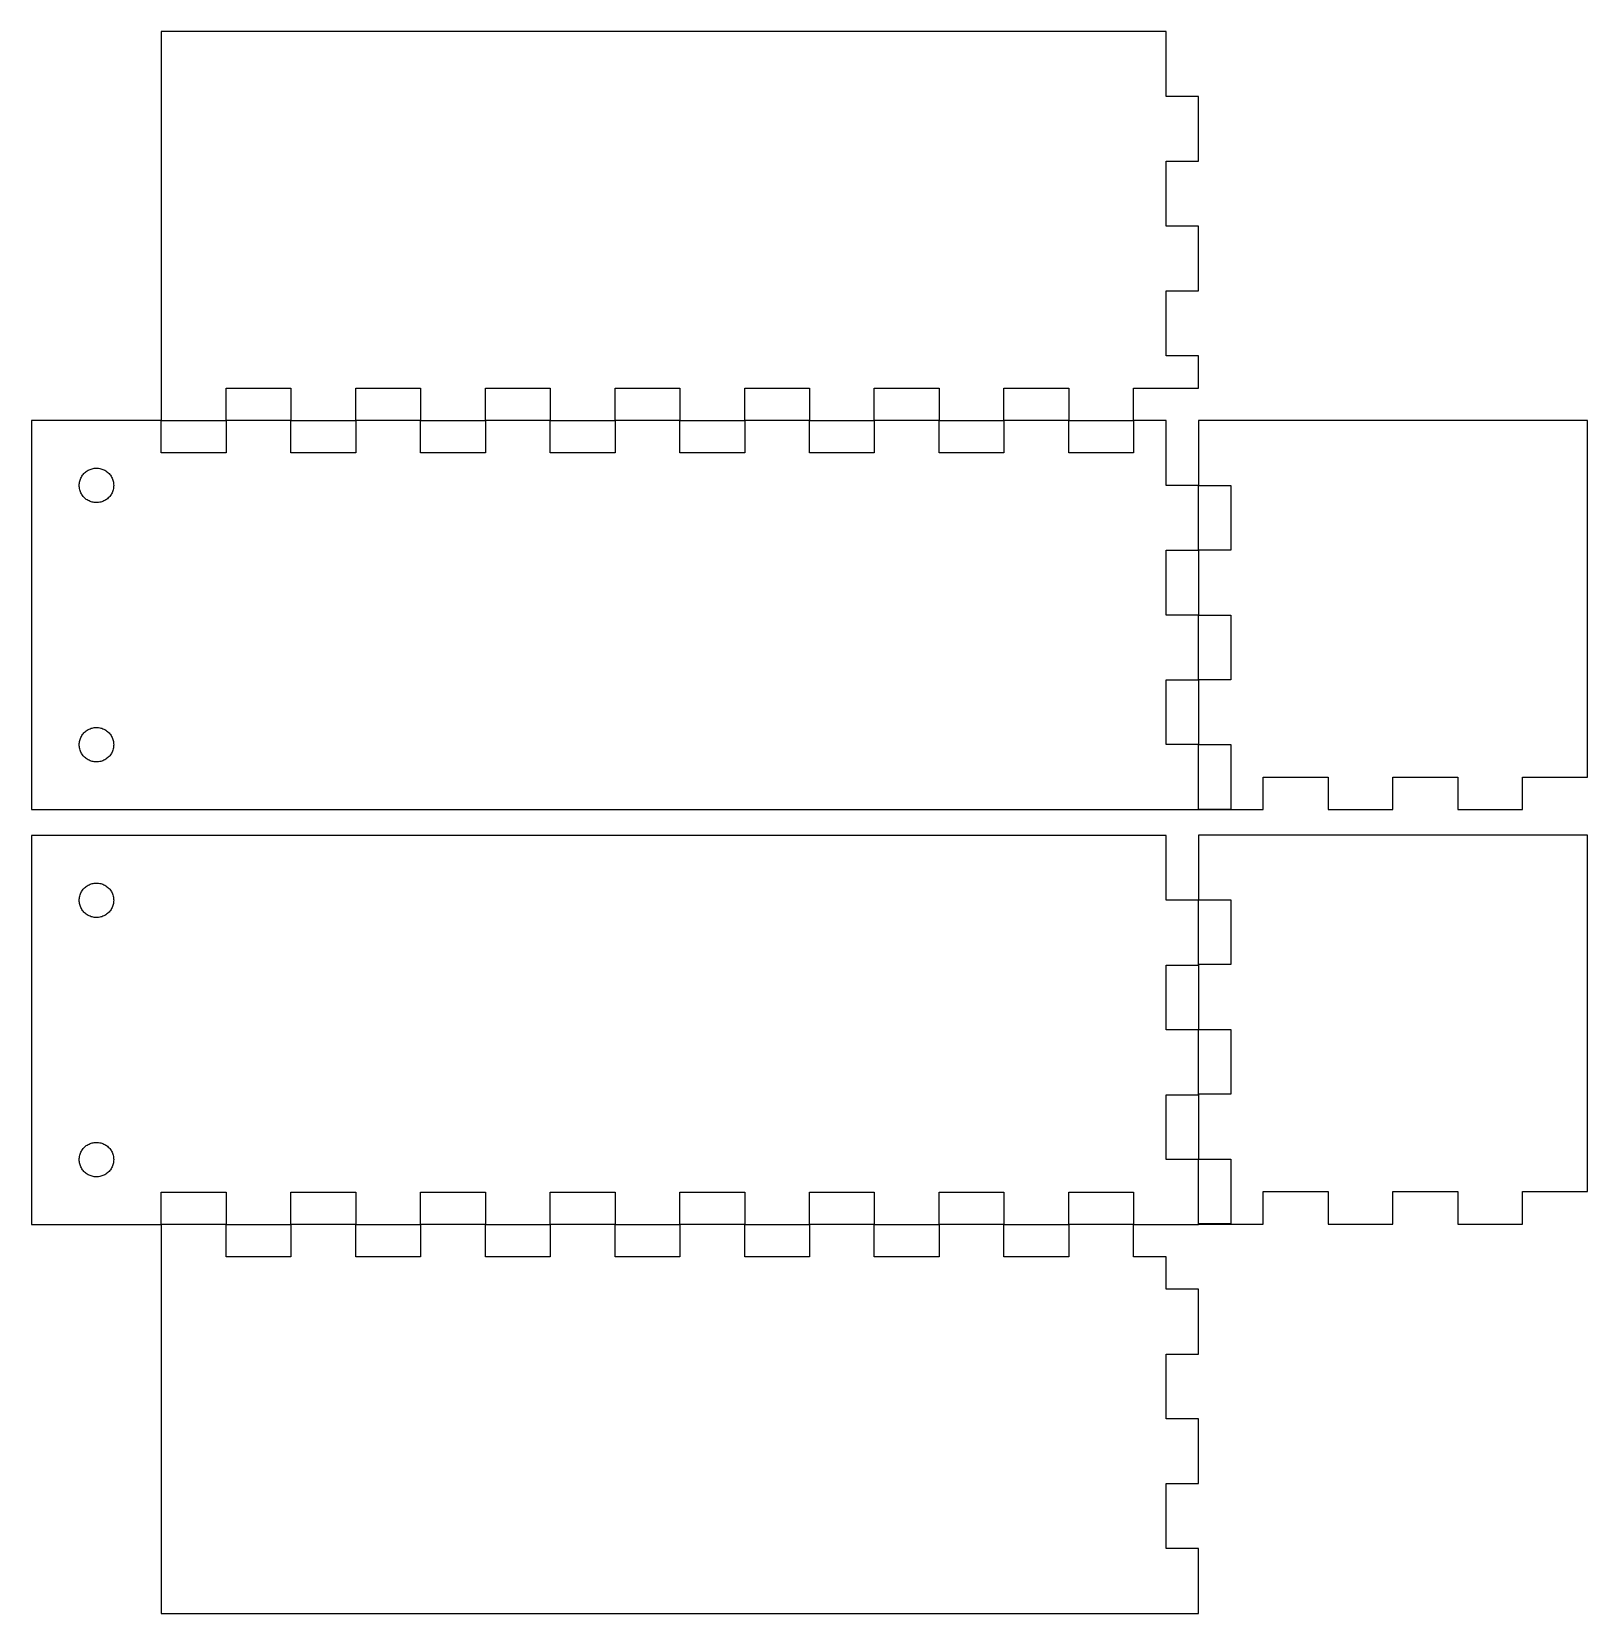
# Model space of a CAD drawing. Extents: x -114 to 190, y -114 to 196.
import ezdxf

# ---------------------------------------------------------------- set-up
doc = ezdxf.new("R2010")
doc.units = 0
doc.layers.get('0').update_dxf_attribs({"color": 1})

msp = doc.modelspace()

# ---------------------------------------------------------------- linework, layer by layer
at = {"color": 1}
for p, q in [((107.96, 195.58), (-88.9, 195.58)), ((-88.9, 195.58), (-88.9, 119.38)), ((107.96, 182.89), (107.96, 195.58)), ((114.3, 182.89), (107.96, 182.89)), ((114.3, 170.19), (114.3, 182.89)), ((107.96, 157.49), (107.96, 170.19)), ((107.96, 170.19), (114.3, 170.19)), ((114.3, 157.49), (107.96, 157.49)), ((114.3, 144.79), (114.3, 157.49)), ((107.96, 132.09), (107.96, 144.79)), ((107.96, 144.79), (114.3, 144.79)), ((114.3, 132.09), (107.96, 132.09)), ((114.3, 125.72), (114.3, 132.09)), ((-76.2, 125.72), (-63.5, 125.72)), ((-76.2, 119.38), (-76.2, 125.72)), ((-63.5, 125.72), (-63.5, 119.38)), ((-50.8, 119.38), (-50.8, 125.72)), ((-50.8, 125.72), (-38.1, 125.72)), ((-38.1, 125.72), (-38.1, 119.38)), ((-25.4, 119.38), (-25.4, 125.72)), ((-25.4, 125.72), (-12.7, 125.72)), ((-12.7, 125.72), (-12.7, 119.38)), ((0, 119.38), (0, 125.72)), ((0, 125.72), (12.7, 125.72)), ((12.7, 125.72), (12.7, 119.38)), ((25.4, 119.38), (25.4, 125.72)), ((25.4, 125.72), (38.1, 125.72)), ((38.1, 125.72), (38.1, 119.38)), ((50.8, 119.38), (50.8, 125.72)), ((50.8, 125.72), (63.5, 125.72)), ((63.5, 125.72), (63.5, 119.38)), ((76.2, 119.38), (76.2, 125.72)), ((76.2, 125.72), (88.9, 125.72)), ((88.9, 125.72), (88.9, 119.38)), ((101.6, 119.38), (101.6, 125.72)), ((101.6, 125.72), (114.3, 125.72)), ((-88.9, 119.38), (-114.3, 119.38)), ((-114.3, 119.38), (-114.3, 43.18)), ((-88.9, 119.38), (-76.2, 119.38)), ((-88.9, 113.04), (-88.9, 119.38)), ((-63.5, 119.38), (-76.2, 119.38)), ((-76.2, 119.38), (-76.2, 113.04)), ((-63.5, 119.38), (-50.8, 119.38)), ((-63.5, 113.04), (-63.5, 119.38)), ((-38.1, 119.38), (-50.8, 119.38)), ((-50.8, 119.38), (-50.8, 113.04)), ((-38.1, 119.38), (-25.4, 119.38)), ((-38.1, 113.04), (-38.1, 119.38)), ((-12.7, 119.38), (-25.4, 119.38)), ((-25.4, 119.38), (-25.4, 113.04)), ((-12.7, 119.38), (0, 119.38)), ((-12.7, 113.04), (-12.7, 119.38)), ((12.7, 119.38), (0, 119.38)), ((0, 119.38), (0, 113.04)), ((12.7, 119.38), (25.4, 119.38)), ((12.7, 113.04), (12.7, 119.38)), ((38.1, 119.38), (25.4, 119.38)), ((25.4, 119.38), (25.4, 113.04)), ((38.1, 119.38), (50.8, 119.38)), ((38.1, 113.04), (38.1, 119.38)), ((63.5, 119.38), (50.8, 119.38)), ((50.8, 119.38), (50.8, 113.04)), ((63.5, 119.38), (76.2, 119.38)), ((63.5, 113.04), (63.5, 119.38)), ((88.9, 119.38), (76.2, 119.38)), ((76.2, 119.38), (76.2, 113.04)), ((88.9, 119.38), (101.6, 119.38)), ((88.9, 113.04), (88.9, 119.38)), ((107.96, 119.38), (101.6, 119.38)), ((101.6, 119.38), (101.6, 113.04)), ((107.96, 106.69), (107.96, 119.38)), ((190.5, 119.38), (114.3, 119.38)), ((114.3, 119.38), (114.3, 106.69)), ((190.5, 49.52), (190.5, 119.38)), ((-76.2, 113.04), (-88.9, 113.04)), ((-50.8, 113.04), (-63.5, 113.04)), ((-25.4, 113.04), (-38.1, 113.04)), ((0, 113.04), (-12.7, 113.04)), ((25.4, 113.04), (12.7, 113.04)), ((50.8, 113.04), (38.1, 113.04)), ((76.2, 113.04), (63.5, 113.04)), ((101.6, 113.04), (88.9, 113.04)), ((-104.558, 108.306), (-104.45, 108.488)), ((-104.45, 108.488), (-104.33, 108.664)), ((-104.33, 108.664), (-104.2, 108.831)), ((-104.2, 108.831), (-104.06, 108.99)), ((-104.06, 108.99), (-103.91, 109.14)), ((-103.91, 109.14), (-103.751, 109.28)), ((-103.751, 109.28), (-103.584, 109.41)), ((-103.584, 109.41), (-103.408, 109.53)), ((-103.408, 109.53), (-103.226, 109.638)), ((-103.226, 109.638), (-103.037, 109.734)), ((-103.037, 109.734), (-102.842, 109.818)), ((-102.842, 109.818), (-102.643, 109.89)), ((-102.643, 109.89), (-102.439, 109.949)), ((-102.439, 109.949), (-102.232, 109.995)), ((-102.232, 109.995), (-102.023, 110.028)), ((-102.023, 110.028), (-101.812, 110.048)), ((-101.812, 110.048), (-101.6, 110.055)), ((-101.6, 110.055), (-101.388, 110.048)), ((-101.388, 110.048), (-101.177, 110.028)), ((-101.177, 110.028), (-100.968, 109.995)), ((-100.968, 109.995), (-100.761, 109.949)), ((-100.761, 109.949), (-100.557, 109.89)), ((-100.557, 109.89), (-100.358, 109.818)), ((-100.358, 109.818), (-100.163, 109.734)), ((-100.163, 109.734), (-99.9741, 109.638)), ((-99.9741, 109.638), (-99.7916, 109.53)), ((-99.7916, 109.53), (-99.6162, 109.41)), ((-99.6162, 109.41), (-99.4487, 109.28)), ((-99.4487, 109.28), (-99.2896, 109.14)), ((-99.2896, 109.14), (-99.1397, 108.99)), ((-99.1397, 108.99), (-98.9995, 108.831)), ((-98.9995, 108.831), (-98.8696, 108.664)), ((-98.8696, 108.664), (-98.7504, 108.488)), ((-98.7504, 108.488), (-98.6425, 108.306)), ((-104.975, 106.68), (-104.968, 106.892)), ((-104.968, 106.468), (-104.975, 106.68)), ((-104.968, 106.892), (-104.948, 107.103)), ((-104.948, 106.257), (-104.968, 106.468)), ((-104.948, 107.103), (-104.915, 107.312)), ((-104.915, 106.048), (-104.948, 106.257)), ((-104.915, 107.312), (-104.869, 107.519)), ((-104.869, 105.841), (-104.915, 106.048)), ((-104.869, 107.519), (-104.81, 107.723)), ((-104.81, 105.637), (-104.869, 105.841)), ((-104.81, 107.723), (-104.738, 107.922)), ((-104.738, 105.438), (-104.81, 105.637)), ((-104.738, 107.922), (-104.654, 108.117)), ((-104.654, 105.243), (-104.738, 105.438)), ((-104.654, 108.117), (-104.558, 108.306)), ((-98.6425, 108.306), (-98.5462, 108.117)), ((-98.5462, 108.117), (-98.462, 107.922)), ((-98.462, 105.438), (-98.5462, 105.243)), ((-98.462, 107.922), (-98.3902, 107.723)), ((-98.3902, 105.637), (-98.462, 105.438)), ((-98.3902, 107.723), (-98.331, 107.519)), ((-98.331, 105.841), (-98.3902, 105.637)), ((-98.331, 107.519), (-98.2848, 107.312)), ((-98.2848, 106.048), (-98.331, 105.841)), ((-98.2848, 107.312), (-98.2516, 107.103)), ((-98.2516, 106.257), (-98.2848, 106.048)), ((-98.2516, 107.103), (-98.2317, 106.892)), ((-98.2317, 106.468), (-98.2516, 106.257)), ((-98.2317, 106.892), (-98.225, 106.68)), ((-98.225, 106.68), (-98.2317, 106.468)), ((114.3, 106.69), (107.96, 106.69)), ((114.3, 93.99), (114.3, 106.69)), ((114.3, 106.69), (120.64, 106.69)), ((120.64, 106.69), (120.64, 93.99)), ((-104.558, 105.054), (-104.654, 105.243)), ((-104.45, 104.872), (-104.558, 105.054)), ((-104.33, 104.696), (-104.45, 104.872)), ((-104.2, 104.529), (-104.33, 104.696)), ((-104.06, 104.37), (-104.2, 104.529)), ((-103.91, 104.22), (-104.06, 104.37)), ((-103.751, 104.08), (-103.91, 104.22)), ((-103.584, 103.95), (-103.751, 104.08)), ((-103.408, 103.83), (-103.584, 103.95)), ((-103.226, 103.722), (-103.408, 103.83)), ((-103.037, 103.626), (-103.226, 103.722)), ((-102.842, 103.542), (-103.037, 103.626)), ((-102.643, 103.47), (-102.842, 103.542)), ((-102.439, 103.411), (-102.643, 103.47)), ((-102.232, 103.365), (-102.439, 103.411)), ((-102.023, 103.332), (-102.232, 103.365)), ((-101.812, 103.312), (-102.023, 103.332)), ((-101.6, 103.305), (-101.812, 103.312)), ((-101.388, 103.312), (-101.6, 103.305)), ((-101.177, 103.332), (-101.388, 103.312)), ((-100.968, 103.365), (-101.177, 103.332)), ((-100.761, 103.411), (-100.968, 103.365)), ((-100.557, 103.47), (-100.761, 103.411)), ((-100.358, 103.542), (-100.557, 103.47)), ((-100.163, 103.626), (-100.358, 103.542)), ((-99.9741, 103.722), (-100.163, 103.626)), ((-99.7916, 103.83), (-99.9741, 103.722)), ((-99.6162, 103.95), (-99.7916, 103.83)), ((-99.4487, 104.08), (-99.6162, 103.95)), ((-99.2896, 104.22), (-99.4487, 104.08)), ((-99.1397, 104.37), (-99.2896, 104.22)), ((-98.9995, 104.529), (-99.1397, 104.37)), ((-98.8696, 104.696), (-98.9995, 104.529)), ((-98.7504, 104.872), (-98.8696, 104.696)), ((-98.6425, 105.054), (-98.7504, 104.872)), ((-98.5462, 105.243), (-98.6425, 105.054)), ((107.96, 81.29), (107.96, 93.99)), ((107.96, 93.99), (114.3, 93.99)), ((120.64, 93.99), (114.3, 93.99)), ((114.3, 93.99), (114.3, 81.29)), ((114.3, 81.29), (107.96, 81.29)), ((114.3, 68.59), (114.3, 81.29)), ((114.3, 81.29), (120.64, 81.29)), ((120.64, 81.29), (120.64, 68.59)), ((107.96, 55.89), (107.96, 68.59)), ((107.96, 68.59), (114.3, 68.59)), ((120.64, 68.59), (114.3, 68.59)), ((114.3, 68.59), (114.3, 55.89)), ((-103.226, 58.8375), (-103.037, 58.9338)), ((-103.037, 58.9338), (-102.842, 59.018)), ((-102.842, 59.018), (-102.643, 59.0898)), ((-102.643, 59.0898), (-102.439, 59.149)), ((-102.439, 59.149), (-102.232, 59.1952)), ((-102.232, 59.1952), (-102.023, 59.2284)), ((-102.023, 59.2284), (-101.812, 59.2484)), ((-101.812, 59.2484), (-101.6, 59.255)), ((-101.6, 59.255), (-101.388, 59.2484)), ((-101.388, 59.2484), (-101.177, 59.2284)), ((-101.177, 59.2284), (-100.968, 59.1952)), ((-100.968, 59.1952), (-100.761, 59.149)), ((-100.761, 59.149), (-100.557, 59.0898)), ((-100.557, 59.0898), (-100.358, 59.018)), ((-100.358, 59.018), (-100.163, 58.9338)), ((-100.163, 58.9338), (-99.9741, 58.8375)), ((-104.975, 55.88), (-104.968, 56.0919)), ((-104.968, 55.6681), (-104.975, 55.88)), ((-104.968, 56.0919), (-104.948, 56.303)), ((-104.948, 56.303), (-104.915, 56.5124)), ((-104.915, 56.5124), (-104.869, 56.7193)), ((-104.869, 56.7193), (-104.81, 56.9229)), ((-104.81, 56.9229), (-104.738, 57.1224)), ((-104.738, 57.1224), (-104.654, 57.317)), ((-104.654, 57.317), (-104.558, 57.5059)), ((-104.558, 57.5059), (-104.45, 57.6884)), ((-104.45, 57.6884), (-104.33, 57.8638)), ((-104.33, 57.8638), (-104.2, 58.0313)), ((-104.2, 58.0313), (-104.06, 58.1904)), ((-104.06, 58.1904), (-103.91, 58.3403)), ((-103.91, 58.3403), (-103.751, 58.4805)), ((-103.751, 58.4805), (-103.584, 58.6104)), ((-103.584, 58.6104), (-103.408, 58.7296)), ((-103.408, 58.7296), (-103.226, 58.8375)), ((-99.9741, 58.8375), (-99.7916, 58.7296)), ((-99.7916, 58.7296), (-99.6162, 58.6104)), ((-99.6162, 58.6104), (-99.4487, 58.4805)), ((-99.4487, 58.4805), (-99.2896, 58.3403)), ((-99.2896, 58.3403), (-99.1397, 58.1904)), ((-99.1397, 58.1904), (-98.9995, 58.0313)), ((-98.9995, 58.0313), (-98.8696, 57.8638)), ((-98.8696, 57.8638), (-98.7504, 57.6884)), ((-98.7504, 57.6884), (-98.6425, 57.5059)), ((-98.6425, 57.5059), (-98.5462, 57.317)), ((-98.5462, 57.317), (-98.462, 57.1224)), ((-98.462, 57.1224), (-98.3902, 56.9229)), ((-98.3902, 56.9229), (-98.331, 56.7193)), ((-98.331, 56.7193), (-98.2848, 56.5124)), ((-98.2848, 56.5124), (-98.2516, 56.303)), ((-98.2516, 56.303), (-98.2317, 56.0919)), ((-98.2317, 56.0919), (-98.225, 55.88)), ((-98.225, 55.88), (-98.2317, 55.6681)), ((114.3, 55.89), (107.96, 55.89)), ((114.3, 43.18), (114.3, 55.89)), ((114.3, 55.89), (120.64, 55.89)), ((120.64, 55.89), (120.64, 43.19)), ((-104.948, 55.457), (-104.968, 55.6681)), ((-104.915, 55.2476), (-104.948, 55.457)), ((-104.869, 55.0407), (-104.915, 55.2476)), ((-104.81, 54.8371), (-104.869, 55.0407)), ((-104.738, 54.6376), (-104.81, 54.8371)), ((-104.654, 54.443), (-104.738, 54.6376)), ((-104.558, 54.2541), (-104.654, 54.443)), ((-104.45, 54.0716), (-104.558, 54.2541)), ((-104.33, 53.8962), (-104.45, 54.0716)), ((-104.2, 53.7287), (-104.33, 53.8962)), ((-104.06, 53.5697), (-104.2, 53.7287)), ((-103.91, 53.4197), (-104.06, 53.5697)), ((-103.751, 53.2795), (-103.91, 53.4197)), ((-103.584, 53.1496), (-103.751, 53.2795)), ((-103.408, 53.0304), (-103.584, 53.1496)), ((-103.226, 52.9225), (-103.408, 53.0304)), ((-103.037, 52.8262), (-103.226, 52.9225)), ((-102.842, 52.742), (-103.037, 52.8262)), ((-102.643, 52.6702), (-102.842, 52.742)), ((-100.358, 52.742), (-100.557, 52.6702)), ((-100.163, 52.8262), (-100.358, 52.742)), ((-99.9741, 52.9225), (-100.163, 52.8262)), ((-99.7916, 53.0304), (-99.9741, 52.9225)), ((-99.6162, 53.1496), (-99.7916, 53.0304)), ((-99.4487, 53.2795), (-99.6162, 53.1496)), ((-99.2896, 53.4197), (-99.4487, 53.2795)), ((-99.1397, 53.5697), (-99.2896, 53.4197)), ((-98.9995, 53.7287), (-99.1397, 53.5697)), ((-98.8696, 53.8962), (-98.9995, 53.7287)), ((-98.7504, 54.0716), (-98.8696, 53.8962)), ((-98.6425, 54.2541), (-98.7504, 54.0716)), ((-98.5462, 54.443), (-98.6425, 54.2541)), ((-98.462, 54.6376), (-98.5462, 54.443)), ((-98.3902, 54.8371), (-98.462, 54.6376)), ((-98.331, 55.0407), (-98.3902, 54.8371)), ((-98.2848, 55.2476), (-98.331, 55.0407)), ((-98.2516, 55.457), (-98.2848, 55.2476)), ((-98.2317, 55.6681), (-98.2516, 55.457)), ((-102.439, 52.611), (-102.643, 52.6702)), ((-102.232, 52.5648), (-102.439, 52.611)), ((-102.023, 52.5316), (-102.232, 52.5648)), ((-101.812, 52.5117), (-102.023, 52.5316)), ((-101.6, 52.505), (-101.812, 52.5117)), ((-101.388, 52.5117), (-101.6, 52.505)), ((-101.177, 52.5316), (-101.388, 52.5117)), ((-100.968, 52.5648), (-101.177, 52.5316)), ((-100.761, 52.611), (-100.968, 52.5648)), ((-100.557, 52.6702), (-100.761, 52.611)), ((127, 49.52), (139.7, 49.52)), ((127, 43.18), (127, 49.52)), ((139.7, 49.52), (139.7, 43.18)), ((152.4, 43.18), (152.4, 49.52)), ((152.4, 49.52), (165.1, 49.52)), ((165.1, 49.52), (165.1, 43.18)), ((177.8, 43.18), (177.8, 49.52)), ((177.8, 49.52), (190.5, 49.52)), ((-114.3, 43.18), (114.3, 43.18)), ((120.64, 43.19), (114.3, 43.19)), ((114.3, 43.19), (114.3, 43.18)), ((114.3, 43.18), (127, 43.18)), ((139.7, 43.18), (152.4, 43.18)), ((165.1, 43.18), (177.8, 43.18)), ((107.96, 38.1), (-114.3, 38.1)), ((-114.3, 38.1), (-114.3, -38.1)), ((107.96, 25.41), (107.96, 38.1)), ((190.5, 38.18), (114.3, 38.18)), ((114.3, 38.18), (114.3, 25.49)), ((190.5, -31.68), (190.5, 38.18)), ((-103.91, 27.8603), (-103.751, 28.0005)), ((-103.751, 28.0005), (-103.584, 28.1304)), ((-103.584, 28.1304), (-103.408, 28.2496)), ((-103.408, 28.2496), (-103.226, 28.3575)), ((-103.226, 28.3575), (-103.037, 28.4538)), ((-103.037, 28.4538), (-102.842, 28.538)), ((-102.842, 28.538), (-102.643, 28.6098)), ((-102.643, 28.6098), (-102.439, 28.669)), ((-102.439, 28.669), (-102.232, 28.7152)), ((-102.232, 28.7152), (-102.023, 28.7484)), ((-102.023, 28.7484), (-101.812, 28.7683)), ((-101.812, 28.7683), (-101.6, 28.775)), ((-101.6, 28.775), (-101.388, 28.7683)), ((-101.388, 28.7683), (-101.177, 28.7484)), ((-101.177, 28.7484), (-100.968, 28.7152)), ((-100.968, 28.7152), (-100.761, 28.669)), ((-100.761, 28.669), (-100.557, 28.6098)), ((-100.557, 28.6098), (-100.358, 28.538)), ((-100.358, 28.538), (-100.163, 28.4538)), ((-100.163, 28.4538), (-99.9741, 28.3575)), ((-99.9741, 28.3575), (-99.7916, 28.2496)), ((-99.7916, 28.2496), (-99.6162, 28.1304)), ((-99.6162, 28.1304), (-99.4487, 28.0005)), ((-99.4487, 28.0005), (-99.2896, 27.8603)), ((-104.975, 25.4), (-104.968, 25.6119)), ((-104.968, 25.1881), (-104.975, 25.4)), ((-104.968, 25.6119), (-104.948, 25.823)), ((-104.948, 24.977), (-104.968, 25.1881)), ((-104.948, 25.823), (-104.915, 26.0324)), ((-104.915, 24.7676), (-104.948, 24.977)), ((-104.915, 26.0324), (-104.869, 26.2393)), ((-104.869, 26.2393), (-104.81, 26.4429)), ((-104.81, 26.4429), (-104.738, 26.6424)), ((-104.738, 26.6424), (-104.654, 26.837)), ((-104.654, 26.837), (-104.558, 27.0259)), ((-104.558, 27.0259), (-104.45, 27.2084)), ((-104.45, 27.2084), (-104.33, 27.3838)), ((-104.33, 27.3838), (-104.2, 27.5513)), ((-104.2, 27.5513), (-104.06, 27.7103)), ((-104.06, 27.7103), (-103.91, 27.8603)), ((-99.2896, 27.8603), (-99.1397, 27.7103)), ((-99.1397, 27.7103), (-98.9995, 27.5513)), ((-98.9995, 27.5513), (-98.8696, 27.3838)), ((-98.8696, 27.3838), (-98.7504, 27.2084)), ((-98.7504, 27.2084), (-98.6425, 27.0259)), ((-98.6425, 27.0259), (-98.5462, 26.837)), ((-98.5462, 26.837), (-98.462, 26.6424)), ((-98.462, 26.6424), (-98.3902, 26.4429)), ((-98.3902, 26.4429), (-98.331, 26.2393)), ((-98.331, 26.2393), (-98.2848, 26.0324)), ((-98.2848, 26.0324), (-98.2516, 25.823)), ((-98.2516, 24.977), (-98.2848, 24.7676)), ((-98.2516, 25.823), (-98.2317, 25.6119)), ((-98.2317, 25.1881), (-98.2516, 24.977)), ((-98.2317, 25.6119), (-98.225, 25.4)), ((-98.225, 25.4), (-98.2317, 25.1881)), ((114.3, 25.41), (107.96, 25.41)), ((114.3, 25.49), (120.64, 25.49)), ((114.3, 12.71), (114.3, 25.41)), ((120.64, 25.49), (120.64, 12.79)), ((-104.869, 24.5607), (-104.915, 24.7676)), ((-104.81, 24.3571), (-104.869, 24.5607)), ((-104.738, 24.1576), (-104.81, 24.3571)), ((-104.654, 23.963), (-104.738, 24.1576)), ((-104.558, 23.7741), (-104.654, 23.963)), ((-104.45, 23.5916), (-104.558, 23.7741)), ((-104.33, 23.4162), (-104.45, 23.5916)), ((-104.2, 23.2487), (-104.33, 23.4162)), ((-104.06, 23.0896), (-104.2, 23.2487)), ((-103.91, 22.9397), (-104.06, 23.0896)), ((-103.751, 22.7995), (-103.91, 22.9397)), ((-103.584, 22.6696), (-103.751, 22.7995)), ((-103.408, 22.5504), (-103.584, 22.6696)), ((-103.226, 22.4425), (-103.408, 22.5504)), ((-103.037, 22.3462), (-103.226, 22.4425)), ((-102.842, 22.262), (-103.037, 22.3462)), ((-102.643, 22.1902), (-102.842, 22.262)), ((-102.439, 22.131), (-102.643, 22.1902)), ((-102.232, 22.0848), (-102.439, 22.131)), ((-102.023, 22.0516), (-102.232, 22.0848)), ((-101.812, 22.0316), (-102.023, 22.0516)), ((-101.6, 22.025), (-101.812, 22.0316)), ((-101.388, 22.0316), (-101.6, 22.025)), ((-101.177, 22.0516), (-101.388, 22.0316)), ((-100.968, 22.0848), (-101.177, 22.0516)), ((-100.761, 22.131), (-100.968, 22.0848)), ((-100.557, 22.1902), (-100.761, 22.131)), ((-100.358, 22.262), (-100.557, 22.1902)), ((-100.163, 22.3462), (-100.358, 22.262)), ((-99.9741, 22.4425), (-100.163, 22.3462)), ((-99.7916, 22.5504), (-99.9741, 22.4425)), ((-99.6162, 22.6696), (-99.7916, 22.5504)), ((-99.4487, 22.7995), (-99.6162, 22.6696)), ((-99.2896, 22.9397), (-99.4487, 22.7995)), ((-99.1397, 23.0896), (-99.2896, 22.9397)), ((-98.9995, 23.2487), (-99.1397, 23.0896)), ((-98.8696, 23.4162), (-98.9995, 23.2487)), ((-98.7504, 23.5916), (-98.8696, 23.4162)), ((-98.6425, 23.7741), (-98.7504, 23.5916)), ((-98.5462, 23.963), (-98.6425, 23.7741)), ((-98.462, 24.1576), (-98.5462, 23.963)), ((-98.3902, 24.3571), (-98.462, 24.1576)), ((-98.331, 24.5607), (-98.3902, 24.3571)), ((-98.2848, 24.7676), (-98.331, 24.5607)), ((107.96, 0.01), (107.96, 12.71)), ((107.96, 12.71), (114.3, 12.71)), ((120.64, 12.79), (114.3, 12.79)), ((114.3, 12.79), (114.3, 0.09)), ((114.3, 0.01), (107.96, 0.01)), ((114.3, 0.09), (120.64, 0.09)), ((114.3, -12.69), (114.3, 0.01)), ((120.64, 0.09), (120.64, -12.61)), ((107.96, -25.39), (107.96, -12.69)), ((107.96, -12.69), (114.3, -12.69)), ((120.64, -12.61), (114.3, -12.61)), ((114.3, -12.61), (114.3, -25.31)), ((-104.948, -24.977), (-104.915, -24.7676)), ((-104.915, -24.7676), (-104.869, -24.5607)), ((-104.869, -24.5607), (-104.81, -24.3571)), ((-104.81, -24.3571), (-104.738, -24.1576)), ((-104.738, -24.1576), (-104.654, -23.963)), ((-104.654, -23.963), (-104.558, -23.7741)), ((-104.558, -23.7741), (-104.45, -23.5916)), ((-104.45, -23.5916), (-104.33, -23.4162)), ((-104.33, -23.4162), (-104.2, -23.2487)), ((-104.2, -23.2487), (-104.06, -23.0896)), ((-104.06, -23.0896), (-103.91, -22.9397)), ((-103.91, -22.9397), (-103.751, -22.7995)), ((-103.751, -22.7995), (-103.584, -22.6696)), ((-103.584, -22.6696), (-103.408, -22.5504)), ((-103.408, -22.5504), (-103.226, -22.4425)), ((-103.226, -22.4425), (-103.037, -22.3462)), ((-103.037, -22.3462), (-102.842, -22.262)), ((-102.842, -22.262), (-102.643, -22.1902)), ((-102.643, -22.1902), (-102.439, -22.131)), ((-102.439, -22.131), (-102.232, -22.0848)), ((-102.232, -22.0848), (-102.023, -22.0516)), ((-102.023, -22.0516), (-101.812, -22.0316)), ((-101.812, -22.0316), (-101.6, -22.025)), ((-101.6, -22.025), (-101.388, -22.0316)), ((-101.388, -22.0316), (-101.177, -22.0516)), ((-101.177, -22.0516), (-100.968, -22.0848)), ((-100.968, -22.0848), (-100.761, -22.131)), ((-100.761, -22.131), (-100.557, -22.1902)), ((-100.557, -22.1902), (-100.358, -22.262)), ((-100.358, -22.262), (-100.163, -22.3462)), ((-100.163, -22.3462), (-99.9741, -22.4425)), ((-99.9741, -22.4425), (-99.7916, -22.5504)), ((-99.7916, -22.5504), (-99.6162, -22.6696)), ((-99.6162, -22.6696), (-99.4487, -22.7995)), ((-99.4487, -22.7995), (-99.2896, -22.9397)), ((-99.2896, -22.9397), (-99.1397, -23.0896)), ((-99.1397, -23.0896), (-98.9995, -23.2487)), ((-98.9995, -23.2487), (-98.8696, -23.4162)), ((-98.8696, -23.4162), (-98.7504, -23.5916)), ((-98.7504, -23.5916), (-98.6425, -23.7741)), ((-98.6425, -23.7741), (-98.5462, -23.963)), ((-98.5462, -23.963), (-98.462, -24.1576)), ((-98.462, -24.1576), (-98.3902, -24.3571)), ((-98.3902, -24.3571), (-98.331, -24.5607)), ((-98.331, -24.5607), (-98.2848, -24.7676)), ((-98.2848, -24.7676), (-98.2516, -24.977)), ((-104.975, -25.4), (-104.968, -25.1881)), ((-104.968, -25.6119), (-104.975, -25.4)), ((-104.968, -25.1881), (-104.948, -24.977)), ((-104.948, -25.823), (-104.968, -25.6119)), ((-104.915, -26.0324), (-104.948, -25.823)), ((-104.869, -26.2393), (-104.915, -26.0324)), ((-104.81, -26.4429), (-104.869, -26.2393)), ((-104.738, -26.6424), (-104.81, -26.4429)), ((-104.654, -26.837), (-104.738, -26.6424)), ((-104.558, -27.0259), (-104.654, -26.837)), ((-104.45, -27.2084), (-104.558, -27.0259)), ((-104.33, -27.3838), (-104.45, -27.2084)), ((-104.2, -27.5513), (-104.33, -27.3838)), ((-104.06, -27.7103), (-104.2, -27.5513)), ((-103.91, -27.8603), (-104.06, -27.7103)), ((-103.751, -28.0005), (-103.91, -27.8603)), ((-99.2896, -27.8603), (-99.4487, -28.0005)), ((-99.1397, -27.7103), (-99.2896, -27.8603)), ((-98.9995, -27.5513), (-99.1397, -27.7103)), ((-98.8696, -27.3838), (-98.9995, -27.5513)), ((-98.7504, -27.2084), (-98.8696, -27.3838)), ((-98.6425, -27.0259), (-98.7504, -27.2084)), ((-98.5462, -26.837), (-98.6425, -27.0259)), ((-98.462, -26.6424), (-98.5462, -26.837)), ((-98.3902, -26.4429), (-98.462, -26.6424)), ((-98.331, -26.2393), (-98.3902, -26.4429)), ((-98.2848, -26.0324), (-98.331, -26.2393)), ((-98.2516, -25.823), (-98.2848, -26.0324)), ((-98.2516, -24.977), (-98.2317, -25.1881)), ((-98.2317, -25.6119), (-98.2516, -25.823)), ((-98.2317, -25.1881), (-98.225, -25.4)), ((-98.225, -25.4), (-98.2317, -25.6119)), ((114.3, -25.39), (107.96, -25.39)), ((114.3, -25.31), (120.64, -25.31)), ((114.3, -38.1), (114.3, -25.39)), ((120.64, -25.31), (120.64, -38.01)), ((-103.584, -28.1304), (-103.751, -28.0005)), ((-103.408, -28.2496), (-103.584, -28.1304)), ((-103.226, -28.3575), (-103.408, -28.2496)), ((-103.037, -28.4538), (-103.226, -28.3575)), ((-102.842, -28.538), (-103.037, -28.4538)), ((-102.643, -28.6098), (-102.842, -28.538)), ((-102.439, -28.669), (-102.643, -28.6098)), ((-102.232, -28.7152), (-102.439, -28.669)), ((-102.023, -28.7484), (-102.232, -28.7152)), ((-101.812, -28.7683), (-102.023, -28.7484)), ((-101.6, -28.775), (-101.812, -28.7683)), ((-101.388, -28.7683), (-101.6, -28.775)), ((-101.177, -28.7484), (-101.388, -28.7683)), ((-100.968, -28.7152), (-101.177, -28.7484)), ((-100.761, -28.669), (-100.968, -28.7152)), ((-100.557, -28.6098), (-100.761, -28.669)), ((-100.358, -28.538), (-100.557, -28.6098)), ((-100.163, -28.4538), (-100.358, -28.538)), ((-99.9741, -28.3575), (-100.163, -28.4538)), ((-99.7916, -28.2496), (-99.9741, -28.3575)), ((-99.6162, -28.1304), (-99.7916, -28.2496)), ((-99.4487, -28.0005), (-99.6162, -28.1304)), ((-88.9, -31.76), (-76.2, -31.76)), ((-88.9, -38.1), (-88.9, -31.76)), ((-76.2, -31.76), (-76.2, -38.1)), ((-63.5, -38.1), (-63.5, -31.76)), ((-63.5, -31.76), (-50.8, -31.76)), ((-50.8, -31.76), (-50.8, -38.1)), ((-38.1, -38.1), (-38.1, -31.76)), ((-38.1, -31.76), (-25.4, -31.76)), ((-25.4, -31.76), (-25.4, -38.1)), ((-12.7, -38.1), (-12.7, -31.76)), ((-12.7, -31.76), (0, -31.76)), ((0, -31.76), (0, -38.1)), ((12.7, -38.1), (12.7, -31.76)), ((12.7, -31.76), (25.4, -31.76)), ((25.4, -31.76), (25.4, -38.1)), ((38.1, -38.1), (38.1, -31.76)), ((38.1, -31.76), (50.8, -31.76)), ((50.8, -31.76), (50.8, -38.1)), ((63.5, -38.1), (63.5, -31.76)), ((63.5, -31.76), (76.2, -31.76)), ((76.2, -31.76), (76.2, -38.1)), ((88.9, -38.1), (88.9, -31.76)), ((88.9, -31.76), (101.6, -31.76)), ((101.6, -31.76), (101.6, -38.1)), ((127, -31.68), (139.7, -31.68)), ((127, -38.02), (127, -31.68)), ((139.7, -31.68), (139.7, -38.02)), ((152.4, -38.02), (152.4, -31.68)), ((152.4, -31.68), (165.1, -31.68)), ((165.1, -31.68), (165.1, -38.02)), ((177.8, -38.02), (177.8, -31.68)), ((177.8, -31.68), (190.5, -31.68)), ((-114.3, -38.1), (-88.9, -38.1)), ((-76.2, -38.1), (-88.9, -38.1)), ((-88.9, -38.1), (-88.9, -114.3)), ((-76.2, -38.1), (-63.5, -38.1)), ((-76.2, -44.44), (-76.2, -38.1)), ((-50.8, -38.1), (-63.5, -38.1)), ((-63.5, -38.1), (-63.5, -44.44)), ((-50.8, -38.1), (-38.1, -38.1)), ((-50.8, -44.44), (-50.8, -38.1)), ((-25.4, -38.1), (-38.1, -38.1)), ((-38.1, -38.1), (-38.1, -44.44)), ((-25.4, -38.1), (-12.7, -38.1)), ((-25.4, -44.44), (-25.4, -38.1)), ((0, -38.1), (-12.7, -38.1)), ((-12.7, -38.1), (-12.7, -44.44)), ((0, -38.1), (12.7, -38.1)), ((0, -44.44), (0, -38.1)), ((25.4, -38.1), (12.7, -38.1)), ((12.7, -38.1), (12.7, -44.44)), ((25.4, -38.1), (38.1, -38.1)), ((25.4, -44.44), (25.4, -38.1)), ((50.8, -38.1), (38.1, -38.1)), ((38.1, -38.1), (38.1, -44.44)), ((50.8, -38.1), (63.5, -38.1)), ((50.8, -44.44), (50.8, -38.1)), ((76.2, -38.1), (63.5, -38.1)), ((63.5, -38.1), (63.5, -44.44)), ((76.2, -38.1), (88.9, -38.1)), ((76.2, -44.44), (76.2, -38.1)), ((101.6, -38.1), (88.9, -38.1)), ((88.9, -38.1), (88.9, -44.44)), ((101.6, -38.1), (114.3, -38.1)), ((101.6, -44.44), (101.6, -38.1)), ((120.64, -38.01), (114.3, -38.01)), ((114.3, -38.01), (114.3, -38.02)), ((114.3, -38.02), (127, -38.02)), ((139.7, -38.02), (152.4, -38.02)), ((165.1, -38.02), (177.8, -38.02)), ((-63.5, -44.44), (-76.2, -44.44)), ((-38.1, -44.44), (-50.8, -44.44)), ((-12.7, -44.44), (-25.4, -44.44)), ((12.7, -44.44), (0, -44.44)), ((38.1, -44.44), (25.4, -44.44)), ((63.5, -44.44), (50.8, -44.44)), ((88.9, -44.44), (76.2, -44.44)), ((107.96, -44.44), (101.6, -44.44)), ((107.96, -50.79), (107.96, -44.44)), ((114.3, -50.79), (107.96, -50.79)), ((114.3, -63.49), (114.3, -50.79)), ((107.96, -76.19), (107.96, -63.49)), ((107.96, -63.49), (114.3, -63.49)), ((114.3, -76.19), (107.96, -76.19)), ((114.3, -88.89), (114.3, -76.19)), ((107.96, -101.59), (107.96, -88.89)), ((107.96, -88.89), (114.3, -88.89)), ((114.3, -101.59), (107.96, -101.59)), ((114.3, -114.3), (114.3, -101.59)), ((-88.9, -114.3), (114.3, -114.3))]:
    msp.add_line(p, q, dxfattribs=at)

doc.saveas('drawing.dxf')
